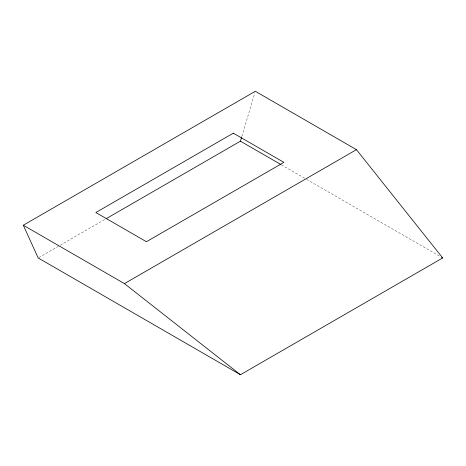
<?xml version="1.0" encoding="UTF-8"?>
<svg xmlns="http://www.w3.org/2000/svg" width="466" height="466" viewBox="0 0 466 466"><rect width="100%" height="100%" fill="white"/><g stroke="black" fill="none" stroke-linecap="round" stroke-linejoin="round"><path stroke-width="0.35" stroke-dasharray="2.33 1.75" d="M241.883 136.328L254.902 92.658M38.806 257.587L59.601 245.582M60.231 245.221L105.601 219.026M281.394 164.824L305.97 179.008M306.599 179.375L440.178 256.498"/><path stroke-width="0.7" d="M106.231 218.665L240.439 141.175L241.679 137.021M23.3 225.229L255.316 91.272L356.449 149.662L442.7 257.948L240.439 374.728L38.177 257.948L23.3 225.229L124.428 283.613L240.439 374.728M124.428 283.613L356.449 149.662M240.439 141.175L280.765 164.457M441.442 257.226L442.7 257.948M233.326 133.165L95.856 212.531L146.423 241.726L283.893 162.36L233.326 133.165"/></g></svg>
